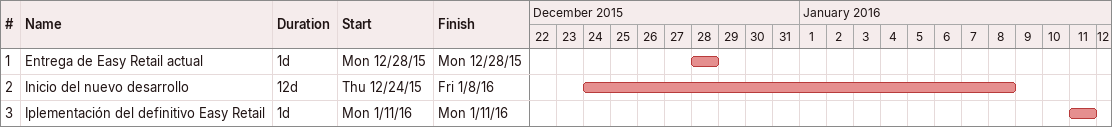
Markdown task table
| ID | Task | Duration | Start | Finish |
|---|---|---|---|---|
| 1 | Entrega de Easy Retail actual | 1d | 2015-12-28 | 2015-12-28 |
| 2 | Inicio del nuevo desarrollo | 12d | 2015-12-24 | 2016-01-08 |
| 3 | Iplementación del definitivo Easy Retail | 1d | 2016-01-11 | 2016-01-11 |
